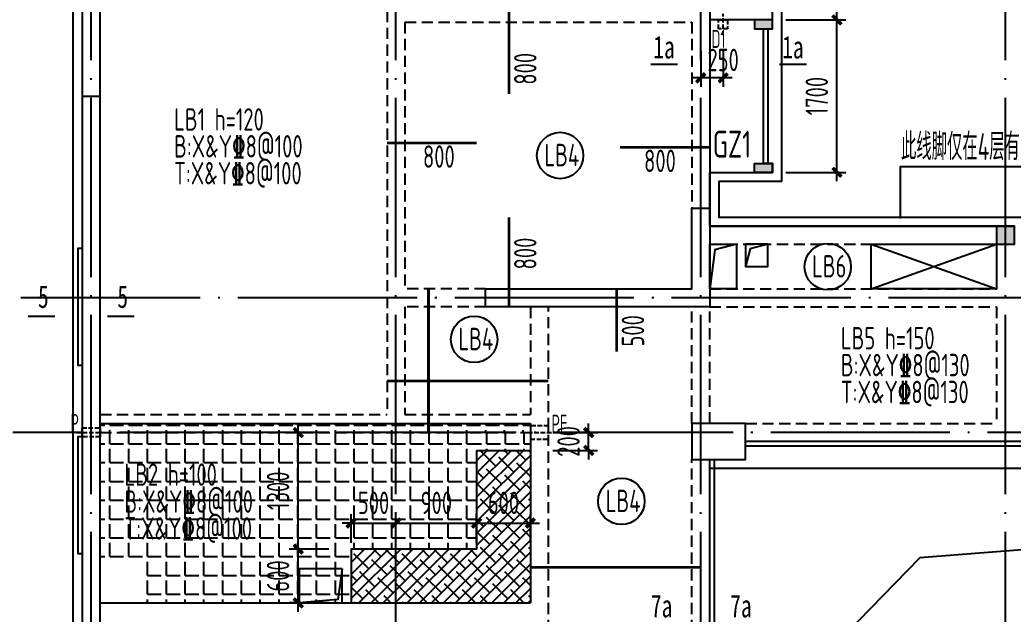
# Model space of a CAD drawing. Extents: x -173820 to 521180, y -715739 to 158231.
# Drawn here: x -6040 to 5040, y 19756 to 26381 of the extents above; entities that cross this region are included whole.
import ezdxf
from ezdxf.enums import TextEntityAlignment as Align

# ---------------------------------------------------------------- set-up
doc = ezdxf.new("R2010")
doc.units = 0
doc.header["$LTSCALE"] = 1000
for name, pattern in [('CONTINOUS', [0]), ('DASH', [0.35, 0.25, -0.1]), ('DOTE', [2.42, 2, -0.2, 0.02, -0.2]), ('HIDDEN2', [0.1875, 0.125, -0.0625])]:
    doc.linetypes.add(name, pattern=pattern)
for name, color, linetype in [('A-外装饰线脚', 7, 'Continuous'), ('A-洞口', 105, 'Continuous'), ('A-线脚看线', 9, 'Continuous'), ('A-设备穿墙洞', 161, 'Continuous'), ('AXIS', 1, 'DOTE'), ('DIM', 3, 'Continuous'), ('DIM1', 3, 'Continuous'), ('JG1', 3, 'Continuous'), ('填充', 8, 'Continuous'), ('墙', 6, 'Continuous'), ('挑板', 3, 'Continuous'), ('板筋', 6, 'Continuous'), ('柱', 2, 'Continuous'), ('梁', 4, 'HIDDEN2'), ('模板线', 3, 'Continuous'), ('洞口', 5, 'Continuous'), ('钢筋_文字', 7, 'Continuous'), ('钢筋长度标注', 7, 'Continuous')]:
    doc.layers.add(name, color=color, linetype=linetype)
doc.styles.add('TSSD_BOLD', font='tssdeng2.shx', dxfattribs={"width": 0.7, "height": 250, "bigfont": 'CHINA.shx'})
doc.styles.add('TSSD_Dimension', font='tssdeng.shx', dxfattribs={"width": 0.7, "bigfont": 'Hztxt.shx'})
doc.styles.add('zzt', font='tssdeng.shx', dxfattribs={"width": 0.7, "height": 300, "bigfont": 'tssdchn.shx'})
doc.styles.add('钢筋', font='tssdeng.shx', dxfattribs={"width": 0.7, "height": 250, "bigfont": 'tssdchn.shx'})
doc.styles.add('钢筋长度', font='tssdeng.shx', dxfattribs={"width": 0.7, "height": 300, "bigfont": 'tssdchn.shx'})
doc.styles.add('黑体', font='simhei.ttf', dxfattribs={"width": 0.8})
doc.dimstyles.new('TSSD_100_100', dxfattribs={"dimtxt": 250, "dimasz": 100, "dimexe": 100, "dimexo": 250, "dimgap": 100, "dimtad": 1, "dimdec": 0, "dimzin": 0, "dimdsep": 46, "dimtxsty": 'TSSD_Dimension', "dimblk": 'ARCHTICK', "dimcen": 0, "dimdle": 100, "dimclrd": 3, "dimclre": 3, "dimclrt": 7, "dimadec": 0, "dimazin": 0, "dimtfac": 1, "dimtdec": 0, "dimtix": 1, "dimtmove": 2, "dimatfit": 3, "dimfxl": 0, "dimtolj": 1, "dimtzin": 0, "dimarcsym": 0})
pattern_1 = [(0, (-5244.65, 9080.82), (0, 209.55), [152.4, -57.15]), (90, (-5244.65, 9080.82), (-209.55, 1e-14), [152.4, -57.15])]

# ---------------------------------------------------------------- blocks, each defined once
blk = doc.blocks.new('_ArchTick')
at = {"color": 4, "linetype": 'ByBlock', "const_width": 0.4}
blk.add_lwpolyline([(-0.5, -0.5), (0.5, 0.5)], dxfattribs=at)
blk = doc.blocks.new('*D1838')
at = {"layer": 'Defpoints', "color": 0}
for p in [(-2935, 20481), (-2345, 20481), (-2345, 19881)]:
    blk.add_point(p, dxfattribs=at)
at = {"layer": 'DIM', "color": 3, "lineweight": -2}
for p, q in [((-2935, 19781), (-2935, 20581)), ((-2595, 20481), (-3035, 20481)), ((-2595, 19881), (-3035, 19881))]:
    blk.add_line(p, q, dxfattribs=at)
at = {"layer": 'DIM', "color": 3, "lineweight": -2, "xscale": 100, "yscale": 100, "zscale": 100}
for p, rotation in [((-2935, 20481), 90), ((-2935, 19881), 270)]:
    blk.add_blockref('_ArchTick', p, dxfattribs=dict(at, rotation=rotation))
at = {"layer": 'DIM', "color": 7, "insert": (-3160, 20181), "char_height": 250, "attachment_point": 5, "rotation": 90, "style": 'TSSD_Dimension'}
blk.add_mtext('\\A1;600', dxfattribs=at)
blk = doc.blocks.new('*D1839')
at = {"layer": 'Defpoints', "color": 0}
for p in [(-2935, 21781), (-2345, 21781), (-2345, 20481)]:
    blk.add_point(p, dxfattribs=at)
at = {"layer": 'DIM', "color": 3, "lineweight": -2}
for p, q in [((-2935, 20381), (-2935, 21881)), ((-2595, 21781), (-3035, 21781)), ((-2595, 20481), (-3035, 20481))]:
    blk.add_line(p, q, dxfattribs=at)
at = {"layer": 'DIM', "color": 3, "lineweight": -2, "xscale": 100, "yscale": 100, "zscale": 100}
for p, rotation in [((-2935, 21781), 90), ((-2935, 20481), 270)]:
    blk.add_blockref('_ArchTick', p, dxfattribs=dict(at, rotation=rotation))
at = {"layer": 'DIM', "color": 7, "insert": (-3160, 21131), "char_height": 250, "attachment_point": 5, "rotation": 90, "style": 'TSSD_Dimension'}
blk.add_mtext('\\A1;1300', dxfattribs=at)
blk = doc.blocks.new('*D1840')
at = {"layer": 'Defpoints', "color": 0}
for p in [(-1845, 20771), (-2345, 20301), (-1845, 20301)]:
    blk.add_point(p, dxfattribs=at)
at = {"layer": 'DIM', "color": 3, "lineweight": -2}
for p, q in [((-2345, 20551), (-2345, 20871)), ((-1845, 20551), (-1845, 20871)), ((-2345, 20771), (-2445, 20771)), ((-2345, 20771), (-1845, 20771)), ((-1845, 20771), (-1745, 20771))]:
    blk.add_line(p, q, dxfattribs=at)
at = {"layer": 'DIM', "color": 3, "lineweight": -2, "xscale": 100, "yscale": 100, "zscale": 100}
blk.add_blockref('_ArchTick', (-2345, 20771), dxfattribs=at)
at = {"layer": 'DIM', "color": 3, "lineweight": -2, "xscale": 100, "yscale": 100, "zscale": 100, "rotation": 180}
blk.add_blockref('_ArchTick', (-1845, 20771), dxfattribs=at)
at = {"layer": 'DIM', "color": 7, "insert": (-2095, 20996), "char_height": 250, "attachment_point": 5, "style": 'TSSD_Dimension'}
blk.add_mtext('\\A1;500', dxfattribs=at)
blk = doc.blocks.new('*D1872')
at = {"layer": 'Defpoints', "color": 0}
for p in [(-945, 20771), (-1845, 20301), (-945, 20301)]:
    blk.add_point(p, dxfattribs=at)
at = {"layer": 'DIM', "color": 3, "lineweight": -2}
for p, q in [((-1845, 20551), (-1845, 20871)), ((-945, 20551), (-945, 20871)), ((-1945, 20771), (-845, 20771))]:
    blk.add_line(p, q, dxfattribs=at)
at = {"layer": 'DIM', "color": 3, "lineweight": -2, "xscale": 100, "yscale": 100, "zscale": 100, "rotation": 180}
blk.add_blockref('_ArchTick', (-1845, 20771), dxfattribs=at)
at = {"layer": 'DIM', "color": 3, "lineweight": -2, "xscale": 100, "yscale": 100, "zscale": 100}
blk.add_blockref('_ArchTick', (-945, 20771), dxfattribs=at)
at = {"layer": 'DIM', "color": 7, "insert": (-1395, 20996), "char_height": 250, "attachment_point": 5, "style": 'TSSD_Dimension'}
blk.add_mtext('\\A1;900', dxfattribs=at)
blk = doc.blocks.new('*D1873')
at = {"layer": 'Defpoints', "color": 0}
for p in [(-345, 20771), (-945, 20301), (-345, 20301)]:
    blk.add_point(p, dxfattribs=at)
at = {"layer": 'DIM', "color": 3, "lineweight": -2}
for p, q in [((-945, 20551), (-945, 20871)), ((-345, 20551), (-345, 20871)), ((-1045, 20771), (-245, 20771))]:
    blk.add_line(p, q, dxfattribs=at)
at = {"layer": 'DIM', "color": 3, "lineweight": -2, "xscale": 100, "yscale": 100, "zscale": 100, "rotation": 180}
blk.add_blockref('_ArchTick', (-945, 20771), dxfattribs=at)
at = {"layer": 'DIM', "color": 3, "lineweight": -2, "xscale": 100, "yscale": 100, "zscale": 100}
blk.add_blockref('_ArchTick', (-345, 20771), dxfattribs=at)
at = {"layer": 'DIM', "color": 7, "insert": (-645, 20996), "char_height": 250, "attachment_point": 5, "style": 'TSSD_Dimension'}
blk.add_mtext('\\A1;600', dxfattribs=at)
blk = doc.blocks.new('*D1924')
at = {"layer": 'Defpoints', "color": 0}
for p in [(2255, 26381), (3075, 26381), (2255, 24681)]:
    blk.add_point(p, dxfattribs=at)
at = {"layer": 'DIM', "color": 3, "lineweight": -2}
for p, q in [((2505, 26381), (3175, 26381)), ((3075, 24581), (3075, 26481)), ((2505, 24681), (3175, 24681))]:
    blk.add_line(p, q, dxfattribs=at)
at = {"layer": 'DIM', "color": 3, "lineweight": -2, "xscale": 100, "yscale": 100, "zscale": 100}
for p, rotation in [((3075, 26381), 90), ((3075, 24681), 270)]:
    blk.add_blockref('_ArchTick', p, dxfattribs=dict(at, rotation=rotation))
at = {"layer": 'DIM', "color": 7, "insert": (2850, 25531), "char_height": 250, "attachment_point": 5, "rotation": 90, "style": 'TSSD_Dimension'}
blk.add_mtext('\\A1;1700', dxfattribs=at)
blk = doc.blocks.new('*D1933')
at = {"layer": 'Defpoints', "color": 0}
for p in [(-345, 21781), (305, 21781), (-345, 21581)]:
    blk.add_point(p, dxfattribs=at)
at = {"layer": 'DIM', "color": 3, "lineweight": -2}
for p, q in [((305, 21781), (305, 21881)), ((-95, 21781), (405, 21781)), ((305, 21581), (305, 21781)), ((-95, 21581), (405, 21581)), ((305, 21581), (305, 21481))]:
    blk.add_line(p, q, dxfattribs=at)
at = {"layer": 'DIM', "color": 3, "lineweight": -2, "xscale": 100, "yscale": 100, "zscale": 100}
for p, rotation in [((305, 21781), 270), ((305, 21581), 90)]:
    blk.add_blockref('_ArchTick', p, dxfattribs=dict(at, rotation=rotation))
at = {"layer": 'DIM', "color": 7, "insert": (80, 21681), "char_height": 250, "attachment_point": 5, "rotation": 90, "style": 'TSSD_Dimension'}
blk.add_mtext('\\A1;200', dxfattribs=at)
blk = doc.blocks.new('$1676191')
at = {"layer": '模板线', "color": 4, "const_width": 22.7}
for points in [[(0, 0), (302, 0)], [(1438, 0), (1740, 0)]]:
    blk.add_lwpolyline(points, dxfattribs=at)
at = {"layer": '模板线', "color": 0, "style": '黑体', "width": 0.7}
for p in [(151, 193), (1588, 193)]:
    blk.add_text('1a', height=252, dxfattribs=at).set_placement(p, align=Align.MIDDLE_CENTER)
blk = doc.blocks.new('$1109386')
at = {"layer": '模板线', "color": 4, "const_width": 22.7}
for points in [[(0, 0), (302, 0)], [(886, 0), (1188, 0)]]:
    blk.add_lwpolyline(points, dxfattribs=at)
at = {"layer": '模板线', "color": 0, "style": '黑体', "width": 0.7}
for p in [(172, 220), (1057, 220)]:
    blk.add_text('7a', height=252, dxfattribs=at).set_placement(p, align=Align.MIDDLE_CENTER)
blk = doc.blocks.new('*D1835')
at = {"layer": 'Defpoints', "color": 0}
for p in [(2255, 27581), (3075, 27581), (2255, 26381)]:
    blk.add_point(p, dxfattribs=at)
at = {"layer": 'DIM', "color": 3, "lineweight": -2}
for p, q in [((3075, 26281), (3075, 27681)), ((2505, 27581), (3175, 27581)), ((2505, 26381), (3175, 26381))]:
    blk.add_line(p, q, dxfattribs=at)
at = {"layer": 'DIM', "color": 3, "lineweight": -2, "xscale": 100, "yscale": 100, "zscale": 100}
for p, rotation in [((3075, 27581), 90), ((3075, 26381), 270)]:
    blk.add_blockref('_ArchTick', p, dxfattribs=dict(at, rotation=rotation))
at = {"layer": 'DIM', "color": 7, "insert": (2850, 26981), "char_height": 250, "attachment_point": 5, "rotation": 90, "style": 'TSSD_Dimension'}
blk.add_mtext('\\A1;1200', dxfattribs=at)
blk = doc.blocks.new('$1642317')
at = {"layer": '洞口'}
blk.add_lwpolyline([(2700, 5130), (2220, 5130), (2220, 4750), (2700, 4750)], close=True, dxfattribs=at)
blk.add_lwpolyline([(2700, 5130), (2652, 4788), (2220, 4750)], dxfattribs=at)
blk = doc.blocks.new('$1783196')
at = {"layer": 'AXIS'}
for p, q in [((5234.9, 3480), (5234.9, 27859.5)), ((8634.9, 3480), (8634.9, 27859.5)), ((12034.9, 3480), (12034.9, 27859.5)), ((15434.9, 3480), (15434.9, 27859.5)), ((54849.9, 20188.3), (4360, 20188.3)), ((29334.9, 18688.3), (4360, 18688.3))]:
    blk.add_line(p, q, dxfattribs=at)
blk = doc.blocks.new('$1466424')
at = {"layer": '板筋', "const_width": 30}
for points in [[(4762, 18179), (4762, 19929)], [(3400, 17630), (4400, 17630)], [(6000, 17582), (7000, 17582)], [(4762, 15804), (4762, 16804)], [(3863, 14404), (3863, 16004)], [(5963, 15304), (5963, 16004)], [(3400, 14976), (5200, 14976)], [(5000, 12900), (6900, 12900)]]:
    blk.add_lwpolyline(points, dxfattribs=at)
at = {"layer": '钢筋_文字'}
for centre in [(5331, 17492, 0), (8317, 16252, 0), (4372, 15442, 0), (6015, 13636, 0)]:
    blk.add_circle(centre, 259, dxfattribs=at)
at = {"layer": '钢筋_文字', "color": 7, "linetype": 'Continuous', "width": 0.7}
for s, style, p in [('LB1 h=120', 'TSSD_BOLD', (1025, 17769, 0)), ('B:X&Y%%1328@100', '钢筋', (1025, 17469, 0)), ('T:X&Y%%1328@100', '钢筋', (1025, 17169, 0)), ('LB5 h=150', 'TSSD_BOLD', (8463, 15330, 0)), ('B:X&Y%%1328@130', '钢筋', (8463, 15030, 0)), ('T:X&Y%%1328@130', '钢筋', (8463, 14730, 0)), ('LB2 h=100', 'TSSD_BOLD', (471, 13809, 0)), ('B:X&Y%%1328@100', '钢筋', (471, 13509, 0)), ('T:X&Y%%1328@100', '钢筋', (471, 13209, 0))]:
    blk.add_text(s, height=250, dxfattribs=dict(at, style=style)).set_placement(p)
at = {"layer": '钢筋_文字', "style": 'TSSD_BOLD', "width": 0.7}
for s, p in [('LB4', (5156, 17372, 0)), ('LB6', (8142, 16132, 0)), ('LB4', (4197, 15321, 0)), ('LB4', (5840, 13516, 0))]:
    blk.add_text(s, height=250, dxfattribs=at).set_placement(p)
at = {"layer": '钢筋长度标注', "style": '钢筋长度', "width": 0.7}
for s, p in [('800', (5068, 18281)), ('800', (5068, 16221)), ('500', (6269, 15362))]:
    blk.add_text(s, height=250, rotation=90, dxfattribs=at).set_placement(p)
for p in [(3801, 17355), (6268, 17307)]:
    blk.add_text('800', height=250, dxfattribs=at).set_placement(p)
blk = doc.blocks.new('$133032')
at = {"layer": '挑板'}
for points in [[(10400, 16800), (7000, 16800), (7000, 17400), (7700, 17400), (7700, 17500), (7600, 17500), (7600, 19000), (7700, 19000), (7700, 20400), (7600, 20400), (7600, 21900), (7700, 21900), (7700, 22000), (7000, 22000), (7000, 22700), (4200, 22700), (4200, 22800), (3400, 22800), (3400, 22700), (800, 22700), (800, 22800), (0, 22800), (0, 1700)], [(7700, 19100), (7000, 19100)]]:
    blk.add_lwpolyline(points, dxfattribs=at)
blk = doc.blocks.new('$1457958')
at = {"layer": '柱'}
blk.add_hatch(color=8, dxfattribs=at).paths.add_polyline_path([(0, 200), (0, 0), (200, 0), (200, 200)])
at = {"layer": '柱', "color": 3, "elevation": 0}
blk.add_lwpolyline([(0, 200), (0, 0), (200, 0), (200, 200)], close=True, dxfattribs=at)
blk = doc.blocks.new('$1691164')
at = {"layer": '柱'}
blk.add_hatch(color=8, dxfattribs=at).paths.add_polyline_path([(0, 0), (100, 0), (100, 200), (0, 200)])
at = {"layer": '柱', "color": 3, "elevation": 0}
blk.add_lwpolyline([(100, 200), (0, 200), (0, 0), (100, 0), (100, 0), (100, 0)], close=True, dxfattribs=at)
blk = doc.blocks.new('$1222607')
at = {"layer": '柱', "rotation": 90}
blk.add_blockref('$1691164', (7700, 19000, 0), dxfattribs=at)
at = {"layer": '柱', "xscale": -1, "rotation": 90}
blk.add_blockref('$1691164', (7700, 17500, 0), dxfattribs=at)
at = {"layer": '柱'}
blk.add_blockref('$1457958', (10200, 16600, 0), dxfattribs=at)
blk = doc.blocks.new('$1413619')
at = {"layer": 'A-线脚看线', "color": 5, "elevation": 0}
for points in [[(7700, 18950), (7700, 17450)], [(50, 16500), (0, 16500), (0, 15200), (50, 15200)], [(50, 14400), (0, 14400), (0, 13100), (50, 13100)], [(7450, 14300), (11250, 14300)], [(7100, 14150), (7100, 10650)]]:
    blk.add_lwpolyline(points, dxfattribs=at)
blk = doc.blocks.new('$145458')
at = {"layer": 'A-设备穿墙洞', "linetype": 'DASH', "ltscale": 0.2, "elevation": 0}
for points in [[(531, 6596), (531, 6258)], [(5035, 125), (5436, 125)]]:
    blk.add_lwpolyline(points, dxfattribs=at)
for points in [[(581, 6325), (481, 6325), (481, 6525), (581, 6525)], [(5131, 200), (5131, 50), (5331, 50), (5331, 200)]]:
    blk.add_lwpolyline(points, close=True, dxfattribs=at)
at = {"layer": 'A-设备穿墙洞', "linetype": 'DASH', "ltscale": 0.2}
for points in [[(7131, 5025), (7131, 4925), (6931, 4925), (6931, 5025)], [(7231, 4725), (7331, 4725), (7331, 4625), (7231, 4625)], [(331, 175), (331, 75), (131, 75), (131, 175)]]:
    blk.add_lwpolyline(points, close=True, dxfattribs=at)
for points in [[(6860, 4975), (7198, 4975)], [(7281, 4554), (7281, 4792)], [(68, 125), (413, 125)]]:
    blk.add_lwpolyline(points, dxfattribs=at)
at = {"layer": 'A-设备穿墙洞', "color": 7, "linetype": 'DASH', "ltscale": 0.2, "style": 'zzt', "width": 0.6}
for s, p in [('D2', (498, 6619)), ('D1', (6752, 4993)), ('D1', (7152, 4413)), ('P', (0, 132)), ('PF', (5366, 123))]:
    blk.add_text(s, height=200, dxfattribs=at).set_placement(p)
blk = doc.blocks.new('*D11652')
at = {"layer": 'Defpoints', "color": 0}
for p in [(7800, 17748, 0), (8050, 17748), (7800, 17202)]:
    blk.add_point(p, dxfattribs=at)
at = {"layer": 'DIM1', "color": 3, "lineweight": -2}
for p, q in [((7800, 17498), (7800, 17102)), ((8050, 17498), (8050, 17102)), ((8150, 17202), (7700, 17202))]:
    blk.add_line(p, q, dxfattribs=at)
at = {"layer": 'DIM1', "color": 3, "lineweight": -2, "xscale": 100, "yscale": 100, "zscale": 100, "rotation": 180}
blk.add_blockref('_ArchTick', (7800, 17202), dxfattribs=at)
at = {"layer": 'DIM1', "color": 3, "lineweight": -2, "xscale": 100, "yscale": 100, "zscale": 100}
blk.add_blockref('_ArchTick', (8050, 17202), dxfattribs=at)
at = {"layer": 'DIM1', "color": 7, "insert": (8050, 17401), "char_height": 250, "attachment_point": 5, "style": 'TSSD_Dimension'}
blk.add_mtext('\\A1;250', dxfattribs=at)
blk = doc.blocks.new('$1929224')
at = {"layer": 'A-洞口', "color": 5, "elevation": 0}
for points in [[(0, 5900), (300, 5900), (300, 5400), (0, 5400)], [(400, 5900), (400, 5650), (650, 5650), (650, 5900)]]:
    blk.add_lwpolyline(points, close=True, dxfattribs=at)
for points in [[(300, 5900), (56, 5838), (0, 5400)], [(650, 5900), (453, 5846), (400, 5650)]]:
    blk.add_lwpolyline(points, dxfattribs=at)
blk = doc.blocks.new('$1479726')
at = {"layer": '模板线', "color": 4, "const_width": 22.7}
for points in [[(0, 0), (302, 0)], [(886, 0), (1188, 0)]]:
    blk.add_lwpolyline(points, dxfattribs=at)
at = {"layer": '模板线', "color": 0, "style": '黑体', "width": 0.7}
for p in [(172, 220), (1057, 220)]:
    blk.add_text('5', height=252, dxfattribs=at).set_placement(p, align=Align.MIDDLE_CENTER)
blk = doc.blocks.new('$1186913')
at = {"layer": 'A-设备穿墙洞'}
blk.add_blockref('$145458', (768.9, 13122.9), dxfattribs=at)
at = {"layer": 'DIM1'}
dim = blk.add_linear_dim(base=(7800.2, 17201.7), p1=(8050.2, 17747.9), p2=(7800.2, 17747.9, 0), dimstyle='TSSD_100_100', dxfattribs=at)
dim.commit()
dim.dimension.update_dxf_attribs({"geometry": '*D11652', "text_midpoint": (8050.2, 17401.3), "dimtype": 128})

msp = doc.modelspace()

# ---------------------------------------------------------------- hatches: boundary and pattern name
at = {"layer": 'JG1'}
h = msp.add_hatch(dxfattribs=at)
h.set_pattern_fill('ANSI38,_O', color=8, scale=30)
h.set_pattern_definition([(45, (-5244.65, 9080.82), (-67.3519, 67.3519), []), (135, (-5244.65, 9080.82), (-202.05576, 67.3519), [238.125, -142.875])])
h.paths.add_polyline_path([(-344.7, 21580.8), (-944.7, 21580.8), (-944.7, 20480.8), (-2344.7, 20480.8), (-2344.7, 19880.8), (-344.7, 19880.8)])
at = {"layer": '填充', "linetype": 'Continuous'}
h = msp.add_hatch(dxfattribs=at)
h.set_pattern_fill('ANGLE', color=256, scale=30, style=0)
h.set_pattern_definition(pattern_1)
h.paths.add_polyline_path([(-1481.8, 21780.8), (-1481.8, 21880.8), (-5144.7, 21880.8), (-5144.7, 21780.8)])
h = msp.add_hatch(dxfattribs=at)
h.set_pattern_fill('ANGLE', color=256, scale=30, style=0)
h.set_pattern_definition(pattern_1)
h.paths.add_polyline_path([(-944.7, 21780.8), (-344.7, 21780.8), (-344.7, 21880.8), (-1481.8, 21880.8), (-1481.8, 21780.8)])
h = msp.add_hatch(dxfattribs=at)
h.set_pattern_fill('ANGLE', color=256, scale=30, style=0)
h.set_pattern_definition(pattern_1)
h.paths.add_polyline_path([(-4664.7, 20260.8), (-4664.7, 19880.8), (-2344.7, 19880.8), (-2344.7, 20480.8), (-944.7, 20480.8), (-944.7, 21780.8), (-5144.7, 21780.8), (-5144.7, 20360.8), (-4764.7, 20360.8), (-4764.7, 20260.8)])
h = msp.add_hatch(dxfattribs=at)
h.set_pattern_fill('ANGLE', color=256, scale=30, style=0)
h.set_pattern_definition([(0, (425.35, 9080.82), (0, 209.55), [152.4, -57.15]), (90, (425.35, 9080.82), (-209.55, 1e-14), [152.4, -57.15])])
h.paths.add_polyline_path([(-344.7, 21580.8), (-344.7, 21780.8), (-944.7, 21780.8), (-944.7, 21580.8)])

# ---------------------------------------------------------------- linework, layer by layer
at = {"layer": 'A-外装饰线脚', "color": 23, "elevation": 0}
msp.add_lwpolyline([(-1944.7, 8180.8), (-4944.7, 8180.8), (-4944.7, 8880.8), (-5444.7, 8880.8), (-5444.7, 30180.8), (-1044.7, 30180.8), (-1044.7, 30080.8), (1755.3, 30080.8), (1755.3, 29380.8), (2455.3, 29380.8), (2455.3, 24580.8), (1755.3, 24580.8), (1755.3, 24180.8), (5155.3, 24180.8), (5155.3, 23430.8)], dxfattribs=at)
at = {"layer": 'JG1', "linetype": 'Continuous'}
for p, q in [((3455.3, 23380.8, 0), (4855.3, 23880.8, 0)), ((3455.3, 23880.8, 0), (4855.3, 23380.8, 0))]:
    msp.add_line(p, q, dxfattribs=at)
at = {"layer": 'JG1', "linetype": 'Continuous', "elevation": 0}
msp.add_lwpolyline([(3455.3, 23880.8), (4855.3, 23880.8), (4855.3, 23380.8), (3455.3, 23380.8)], close=True, dxfattribs=at)
at = {"layer": '墙', "elevation": 0}
for points in [[(-4744.7, 28180.8), (-5344.7, 28180.8), (-5344.7, 25530.8), (-5144.7, 25530.8), (-5144.7, 27980.8), (-4744.7, 27980.8)], [(1655.3, 24280.8), (1655.3, 23180.8), (-844.7, 23180.8), (-844.7, 23380.8), (1455.3, 23380.8), (1455.3, 24280.8)], [(1455.3, 21480.8), (2055.3, 21480.8), (2055.3, 21880.8), (1455.3, 21880.8)]]:
    msp.add_lwpolyline(points, close=True, dxfattribs=at)
msp.add_lwpolyline([(1655.3, 21480.8), (1655.3, 21480.8)], dxfattribs=at)
at = {"layer": '梁', "linetype": 'Continuous'}
for p, q in [((1655.3, 29180.8, 0), (1655.3, 24280.8, 0)), ((-5344.7, 25530.8, 0), (-5344.7, 17880.8, 0)), ((-5144.7, 17880.8, 0), (-5144.7, 25530.8, 0)), ((1655.3, 24080.8, 0), (5055.3, 24080.8, 0)), ((-5144.7, 21880.8, 0), (-344.7, 21880.8, 0)), ((-344.7, 21780.8, 0), (-344.7, 19880.8, 0)), ((5855.3, 21680.8, 0), (2055.3, 21680.8, 0)), ((1655.3, 17980.8, 0), (1655.3, 21480.8, 0)), ((16755.3, 21380.8, 0), (1655.3, 21380.8, 0)), ((16755.3, 21380.8, 0), (1655.3, 21380.8, 0)), ((-5144.7, 19880.8, 0), (-344.7, 19880.8, 0))]:
    msp.add_line(p, q, dxfattribs=at)
at = {"layer": '梁'}
for p, q in [((-1944.7, 27980.8, 0), (-1944.7, 21980.8, 0)), ((-1744.7, 26355.8, 0), (-1744.7, 23380.8, 0)), ((-1744.7, 26355.8, 0), (1455.3, 26355.8, 0)), ((1455.3, 26355.8, 0), (1455.3, 24280.8, 0)), ((1655.3, 23880.8, 0), (4855.3, 23880.8, 0)), ((4855.3, 23880.8, 0), (4855.3, 23380.8, 0)), ((-844.7, 23380.8, 0), (-1744.7, 23380.8, 0)), ((1655.3, 23380.8, 0), (4855.3, 23380.8, 0)), ((-844.7, 23180.8, 0), (-1744.7, 23180.8, 0)), ((-1744.7, 23180.8, 0), (-1744.7, 21980.8, 0)), ((-344.7, 23180.8, 0), (-344.7, 21980.8, 0)), ((-144.7, 17880.8, 0), (-144.7, 23180.8, 0)), ((1455.3, 21880.8, 0), (1455.3, 23180.8, 0)), ((1655.3, 21880.8, 0), (1655.3, 23180.8, 0)), ((1655.3, 23180.8, 0), (4855.3, 23180.8, 0)), ((4855.3, 23180.8, 0), (4855.3, 21880.8, 0)), ((-5144.7, 21980.8, 0), (-1944.7, 21980.8, 0)), ((-1744.7, 21980.8, 0), (-344.7, 21980.8, 0)), ((-344.7, 21880.8, 0), (-344.7, 21780.8, 0)), ((2055.3, 21880.8, 0), (4855.3, 21880.8, 0)), ((-5144.7, 21780.8, 0), (-344.7, 21780.8, 0)), ((1455.3, 17880.8, 0), (1455.3, 21480.8, 0))]:
    msp.add_line(p, q, dxfattribs=at)
at = {"layer": '梁', "linetype": 'Continuous', "elevation": 0}
for points in [[(-944.7, 21580.8), (-944.7, 20480.8), (-2344.7, 20480.8), (-2344.7, 19880.8)], [(-944.7, 21580.8), (-344.7, 21580.8)]]:
    msp.add_lwpolyline(points, dxfattribs=at)
at = {"layer": '洞口', "color": 5, "elevation": 0}
msp.add_lwpolyline([(16755.4, 21380.9), (3999.9, 20384.9), (1655.4, 17980.8)], dxfattribs=at)
at = {"layer": '钢筋_文字', "elevation": 0}
msp.add_lwpolyline([(5157.3, 24742.9), (3781.8, 24742.9), (3781.8, 24172.2)], dxfattribs=at)
at = {"layer": '钢筋_文字', "const_width": 13.3, "elevation": 0}
msp.add_lwpolyline([(3782.1, 24183.3, 1), (3782.1, 24169.9, 1)], format="xyb", close=True, dxfattribs=at)

# ---------------------------------------------------------------- block references
at = {"layer": 'A-洞口'}
msp.add_blockref('$1929224', (1655.3, 17980.8), dxfattribs=at)
at = {"layer": 'A-设备穿墙洞'}
msp.add_blockref('$1186913', (-6244.8, 8533), dxfattribs=at)
at = {"layer": '填充', "linetype": 'Continuous'}
msp.add_blockref('$1783196', (-10479.5, 3092.5, 0), dxfattribs=at)
at = {"layer": '挑板'}
for name, p in [('$1413619', (-5394.7, 7330.8)), ('$133032', (-5344.7, 7280.8, 0))]:
    msp.add_blockref(name, p, dxfattribs=at)
at = {"layer": '柱'}
msp.add_blockref('$1222607', (-5344.7, 7280.8, 0), dxfattribs=at)
at = {"layer": '模板线'}
for name, p in [('$1676191', (995.2, 25883.8, 0)), ('$1479726', (-5950.1, 23075.8, 0)), ('$1109386', (946.8, 19626.7, 0))]:
    msp.add_blockref(name, p, dxfattribs=at)
at = {"layer": '洞口'}
msp.add_blockref('$1642317', (-5144.7, 15130.8), dxfattribs=at)
at = {"layer": '钢筋长度标注'}
msp.add_blockref('$1466424', (-5344.7, 7377.1, 0), dxfattribs=at)

# ---------------------------------------------------------------- texts
at = {"layer": '模板线', "color": 7, "linetype": 'CONTINOUS', "style": 'zzt', "width": 0.7}
msp.add_text('GZ1', height=300, dxfattribs=at).set_placement((1689.3, 24845.3, 0))
at = {"layer": '钢筋_文字', "style": 'zzt', "width": 0.6}
msp.add_text('此线脚仅在4层有', height=300, dxfattribs=at).set_placement((3790, 24817.9, 0))

# ---------------------------------------------------------------- dimensions: what is measured, and where the dimension line sits
at = {"layer": 'DIM'}
for base, p1, p2, picture, middle in [((3075.3, 27580.8, 0), (2255.3, 26380.8, 0), (2255.3, 27580.8, 0), '*D1835', (2850.3, 26980.8, 0)), ((3075.3, 26380.8, 0), (2255.3, 24680.8, 0), (2255.3, 26380.8, 0), '*D1924', (2850.3, 25530.8, 0)), ((305.1, 21780.8, 0), (-344.7, 21580.8, 0), (-344.7, 21780.8, 0), '*D1933', (80.1, 21680.8, 0)), ((-2934.7, 21780.8, 0), (-2344.7, 20480.8, 0), (-2344.7, 21780.8, 0), '*D1839', (-3159.7, 21130.8, 0)), ((-2934.7, 20480.8, 0), (-2344.7, 19880.8, 0), (-2344.7, 20480.8, 0), '*D1838', (-3159.7, 20180.8, 0))]:
    dim = msp.add_linear_dim(base=base, p1=p1, p2=p2, angle=90, dimstyle='TSSD_100_100', dxfattribs=at)
    dim.commit()
    dim.dimension.update_dxf_attribs({"geometry": picture, "text_midpoint": middle})
for base, p1, p2, picture, middle in [((-1844.7, 20770.8, 0), (-2344.7, 20300.8, 0), (-1844.7, 20300.8, 0), '*D1840', (-2094.7, 20995.8, 0)), ((-944.7, 20770.8, 0), (-1844.7, 20300.8, 0), (-944.7, 20300.8, 0), '*D1872', (-1394.7, 20995.8, 0)), ((-344.7, 20770.8, 0), (-944.7, 20300.8, 0), (-344.7, 20300.8, 0), '*D1873', (-644.7, 20995.8, 0))]:
    dim = msp.add_linear_dim(base=base, p1=p1, p2=p2, dimstyle='TSSD_100_100', dxfattribs=at)
    dim.commit()
    dim.dimension.update_dxf_attribs({"geometry": picture, "text_midpoint": middle})

doc.saveas('drawing.dxf')
